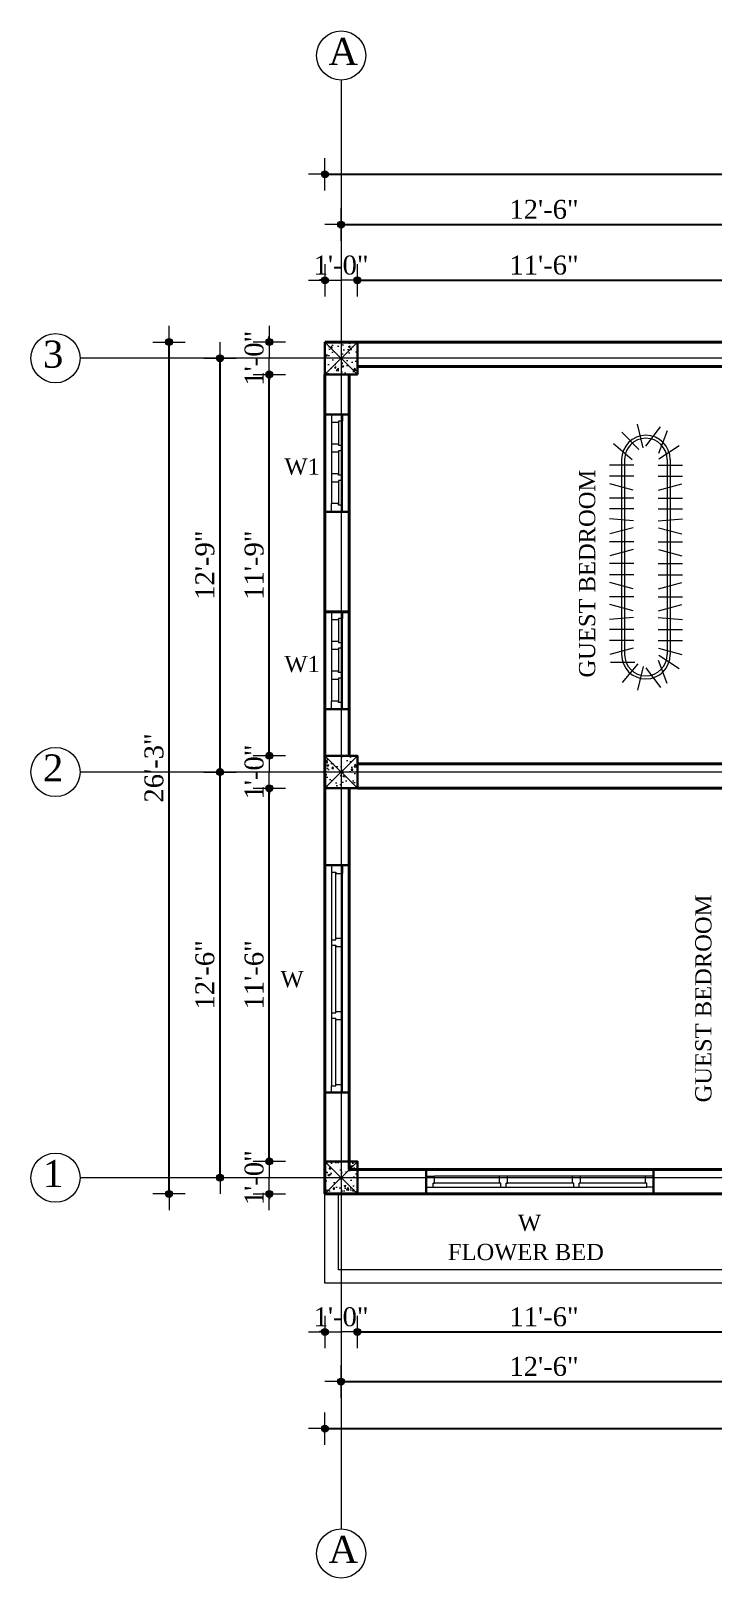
# Model space of a CAD drawing. Header units: inches. Extents: x 897 to 49934, y -34925 to -18564.
# Drawn here: x 2497 to 2749, y -23255 to -22683 of the extents above; entities that cross this region are included whole.
import ezdxf

# ---------------------------------------------------------------- set-up
doc = ezdxf.new("R2010")
doc.units = ezdxf.units.IN
doc.header["$LTSCALE"] = 35
doc.header["$MEASUREMENT"] = 0
doc.header["$PDMODE"] = 34
for name, color, linetype, lineweight in [('SES- Door&Window', 21, 'Continuous', 15), ('SES-DIMENSION', 142, 'Continuous', 13), ('SES-Furniture', 45, 'Continuous', 5), ('SES-HACTH', 8, 'Continuous', 13), ('SES-REBARS', 1, 'Continuous', 40), ('SES-Set Back Line', 2, 'Continuous', 15), ('SES-Staircase', 134, 'Continuous', 13), ('SES-TEXT', 3, 'Continuous', 20), ('SES-Wall Plan', 6, 'Continuous', 30)]:
    doc.layers.add(name, color=color, linetype=linetype, lineweight=lineweight)
doc.styles.add('7 INCH', font='times.ttf', dxfattribs={"height": 7})
doc.styles.add('SES-ARAIL', font='times.ttf', dxfattribs={"height": 6})
doc.dimstyles.new('7 INCH', dxfattribs={"dimscale": 0, "dimtxt": 7, "dimasz": 1, "dimexe": 2, "dimexo": 9, "dimgap": 2, "dimtad": 1, "dimdec": 0, "dimzin": 3, "dimdsep": 46, "dimlunit": 4, "dimtxsty": '7 INCH', "dimblk": 'DIM', "dimcen": 3, "dimdle": 3, "dimse1": 1, "dimse2": 1, "dimclrd": 256, "dimclre": 256, "dimclrt": 7, "dimadec": 1, "dimazin": 2, "dimtfac": 1, "dimtdec": 0, "dimtix": 1, "dimtofl": 0, "dimtmove": 2, "dimatfit": 3, "dimldrblk": 'ARW', "dimfxl": 2, "dimfrac": 2, "dimtolj": 2, "dimtzin": 0, "dimarcsym": 0})

# ---------------------------------------------------------------- blocks, each defined once
blk = doc.blocks.new('c11')
at = {"layer": 'SES-HACTH', "linetype": 'ByBlock'}
h = blk.add_hatch(dxfattribs=at)
h.set_pattern_fill('AR-CONC', color=256)
h.set_pattern_definition([(50, (-20422.33, 19414.4167), (7.1726018, -0.6275213), [0.75, -8.25]), (355, (-20422.33, 19414.417), (-1.3875133, 7.5219213), [0.6, -6.6]), (100.451444, (-20421.732, 19414.3644), (5.7850885, 6.8943999), [0.637402, -7.0114211]), (46.1842, (-20422.33, 19416.417), (10.6724133, -1.6551928), [1.125, -12.375]), (96.635635, (-20421.441, 19416.279), (9.3466195, 9.741186), [0.9561034, -10.5171376]), (351.184164, (-20422.33, 19416.417), (9.3466195, 9.741186), [0.9, -9.9]), (21, (-20421.33, 19415.9167), (5.9690705, -4.0261889), [0.75, -8.25]), (326, (-20421.33, 19415.917), (2.4331533, 7.2515005), [0.6, -6.6]), (71.451445, (-20420.8325, 19415.581), (8.4022238, 3.2253115), [0.6374019, -7.0114211]), (37.5, (-20422.33, 19414.4167), (0.12159855, 3.32893854), [0, -6.52, 0, -6.7, 0, -6.625]), (7.5, (-20422.33, 19414.4167), (2.63069537, 3.9441171), [0, -3.82, 0, -6.37, 0, -2.525]), (327.5, (-20424.56, 19414.4167), (5.33822436, -0.22554872), [0, -2.5, 0, -7.8, 0, -10.35]), (317.5, (-20425.56, 19414.4167), (5.8318617, 1.0010498), [0, -3.25, 0, -5.18, 0, -7.35])])
h.paths.add_polyline_path([(-6, 6), (-6, -6), (6, -6), (6, 6)])
for p, q in [((-6, 6), (6, -6)), ((6, 6), (-6, -6))]:
    blk.add_line(p, q, dxfattribs=at)
at = {"layer": 'SES-Wall Plan', "linetype": 'ByBlock'}
blk.add_lwpolyline([(-6, 6), (6, 6), (6, -6), (-6, -6)], close=True, dxfattribs=at)
blk = doc.blocks.new('6H')
at = {"layer": 'SES- Door&Window'}
for p, q in [((-78, -2.5), (-75.5, -2.5)), ((-75.5, -2.5), (3.5, -2.5)), ((-75.5, -2.5), (-75.5, -4)), ((-75.5, -4), (-75, -4)), ((-50.5, -4), (-75.5, -4)), ((-75, -4), (-75, -6.5)), ((-51, -4), (-51, -6.5)), ((-50.5, -2.5), (-50.5, -4)), ((-48.5, -2.5), (-48.5, -4)), ((-48.5, -4), (-48, -4)), ((-23.5, -4), (-48.5, -4)), ((-48, -4), (-48, -6.5)), ((-24, -4), (-24, -6.5)), ((-23.5, -4), (-24, -4)), ((-23.5, -2.5), (-23.5, -4)), ((-21.5, -2.5), (-21.5, -4)), ((3, -4), (-21.5, -4)), ((-21, -4), (-21, -6.5)), ((3, -4), (3, -6.5)), ((3.5, -4), (3, -4)), ((6, -2.5), (3.5, -2.5)), ((3.5, -2.5), (3.5, -4)), ((-78, -6.5), (-75, -6.5)), ((3, -6.5), (-75, -6.5)), ((6, -6.5), (3, -6.5))]:
    blk.add_line(p, q, dxfattribs=at)
at = {"layer": 'SES-Wall Plan'}
for p, q in [((-78, -9), (-78, 0)), ((-78, -9), (-78, 0)), ((6, -9), (6, 0))]:
    blk.add_line(p, q, dxfattribs=at)
blk.add_lwpolyline([(6, 0), (-78, 0), (-78, -9), (6, -9)], close=True, dxfattribs=at)
blk = doc.blocks.new('DIM')
at = {"layer": 'SES-DIMENSION'}
h = blk.add_hatch(color=256, dxfattribs=at)
h.paths.add_polyline_path([(0, 1.28), (0, 0), (1.28, 0, 0.414214)])
h.paths.add_polyline_path([(1.28, 0), (0, 0), (0, -1.28, 0.414214)])
h.paths.add_polyline_path([(0, 0), (-1.28, 0, 0.414214), (0, -1.28)])
h.paths.add_polyline_path([(0, 1.28, 0.414214), (-1.28, 0), (0, 0)])
for p, q in [((0, 6), (0, -6)), ((-6, 0), (6, 0))]:
    blk.add_line(p, q, dxfattribs=at)
blk.add_circle((0, 0), 1.28, dxfattribs=at)
blk = doc.blocks.new('*D1365')
at = {"layer": 'Defpoints', "color": 0, "linetype": 'ByBlock', "transparency": 16777216}
for p in [(2605.34, -23112.8), (2617.34, -23112.8), (2617.34, -23163.8)]:
    blk.add_point(p, dxfattribs=at)
at = {"layer": 'SES-DIMENSION', "linetype": 'ByBlock', "lineweight": -2, "transparency": 16777216}
for p, q in [((2604.34, -23163.8), (2603.34, -23163.8)), ((2618.34, -23163.8), (2619.34, -23163.8))]:
    blk.add_line(p, q, dxfattribs=at)
blk.add_blockref('DIM', (2605.34, -23163.8), dxfattribs=at)
at = {"layer": 'SES-DIMENSION', "linetype": 'ByBlock', "lineweight": -2, "transparency": 16777216, "rotation": 180}
blk.add_blockref('DIM', (2617.34, -23163.8), dxfattribs=at)
at = {"layer": 'SES-DIMENSION', "color": 7, "linetype": 'ByBlock', "transparency": 16777216, "insert": (2611.34, -23158.24), "char_height": 7, "attachment_point": 5, "style": '7 INCH'}
blk.add_mtext('\\A2;1\'-0"', dxfattribs=at)
blk = doc.blocks.new('ARW')
at = {"layer": 'SES-DIMENSION'}
blk.add_lwpolyline([(10, 0, 0, 6, 0), (0, 0, 0, 0, 0), (10, 0, 0, 0, 0)], format="xyseb", dxfattribs=at)
blk = doc.blocks.new('*D1366')
at = {"layer": 'Defpoints', "color": 0, "linetype": 'ByBlock', "transparency": 16777216}
for p in [(2617.34, -23112.8), (2755.34, -23112.8), (2755.34, -23163.8)]:
    blk.add_point(p, dxfattribs=at)
at = {"layer": 'SES-DIMENSION', "linetype": 'ByBlock', "lineweight": -2, "transparency": 16777216}
blk.add_line((2618.34, -23163.8), (2754.34, -23163.8), dxfattribs=at)
at = {"layer": 'SES-DIMENSION', "linetype": 'ByBlock', "lineweight": -2, "transparency": 16777216, "rotation": 180}
blk.add_blockref('DIM', (2617.34, -23163.8), dxfattribs=at)
at = {"layer": 'SES-DIMENSION', "linetype": 'ByBlock', "lineweight": -2, "transparency": 16777216}
blk.add_blockref('DIM', (2755.34, -23163.8), dxfattribs=at)
at = {"layer": 'SES-DIMENSION', "color": 7, "linetype": 'ByBlock', "transparency": 16777216, "insert": (2686.34, -23158.24), "char_height": 7, "attachment_point": 5, "style": '7 INCH'}
blk.add_mtext('\\A2;11\'-6"', dxfattribs=at)
blk = doc.blocks.new('*D1332')
at = {"layer": 'Defpoints', "color": 0, "linetype": 'ByBlock', "transparency": 16777216}
for p in [(2611.34, -23112.8), (2761.34, -23112.8), (2761.34, -23182.14)]:
    blk.add_point(p, dxfattribs=at)
at = {"layer": 'SES-DIMENSION', "linetype": 'ByBlock', "lineweight": -2, "transparency": 16777216}
blk.add_line((2612.34, -23182.14), (2760.34, -23182.14), dxfattribs=at)
at = {"layer": 'SES-DIMENSION', "linetype": 'ByBlock', "lineweight": -2, "transparency": 16777216, "rotation": 180}
blk.add_blockref('DIM', (2611.34, -23182.14), dxfattribs=at)
at = {"layer": 'SES-DIMENSION', "linetype": 'ByBlock', "lineweight": -2, "transparency": 16777216}
blk.add_blockref('DIM', (2761.34, -23182.14), dxfattribs=at)
at = {"layer": 'SES-DIMENSION', "color": 7, "linetype": 'ByBlock', "transparency": 16777216, "insert": (2686.34, -23176.58), "char_height": 7, "attachment_point": 5, "style": '7 INCH'}
blk.add_mtext('\\A2;12\'-6"', dxfattribs=at)
blk = doc.blocks.new('*D1335')
at = {"layer": 'Defpoints', "color": 0, "linetype": 'ByBlock', "transparency": 16777216}
for p in [(2605.34, -23112.8), (3055.34, -23112.8), (3055.34, -23199.51)]:
    blk.add_point(p, dxfattribs=at)
at = {"layer": 'SES-DIMENSION', "linetype": 'ByBlock', "lineweight": -2, "transparency": 16777216}
blk.add_line((2606.34, -23199.51), (3054.34, -23199.51), dxfattribs=at)
at = {"layer": 'SES-DIMENSION', "linetype": 'ByBlock', "lineweight": -2, "transparency": 16777216, "rotation": 180}
blk.add_blockref('DIM', (2605.34, -23199.51), dxfattribs=at)
at = {"layer": 'SES-DIMENSION', "linetype": 'ByBlock', "lineweight": -2, "transparency": 16777216}
blk.add_blockref('DIM', (3055.34, -23199.51), dxfattribs=at)
at = {"layer": 'SES-DIMENSION', "color": 7, "linetype": 'ByBlock', "transparency": 16777216, "insert": (2830.34, -23193.94), "char_height": 7, "attachment_point": 5, "style": '7 INCH'}
blk.add_mtext('\\A2;37\'-6"', dxfattribs=at)
blk = doc.blocks.new('*D1336')
at = {"layer": 'Defpoints', "color": 0, "linetype": 'ByBlock', "transparency": 16777216}
for p in [(2584.78, -23100.8), (2605.34, -23100.8), (2605.34, -23112.8)]:
    blk.add_point(p, dxfattribs=at)
at = {"layer": 'SES-DIMENSION', "linetype": 'ByBlock', "lineweight": -2, "transparency": 16777216}
for p, q in [((2584.78, -23099.8), (2584.78, -23098.8)), ((2584.78, -23113.8), (2584.78, -23114.8))]:
    blk.add_line(p, q, dxfattribs=at)
for p, rotation in [((2584.78, -23100.8), 270), ((2584.78, -23112.8), 90)]:
    blk.add_blockref('DIM', p, dxfattribs=dict(at, rotation=rotation))
at = {"layer": 'SES-DIMENSION', "color": 7, "linetype": 'ByBlock', "transparency": 16777216, "insert": (2579.22, -23106.8), "char_height": 7, "attachment_point": 5, "rotation": 90, "style": '7 INCH'}
blk.add_mtext('\\A2;1\'-0"', dxfattribs=at)
blk = doc.blocks.new('*D1337')
at = {"layer": 'Defpoints', "color": 0, "linetype": 'ByBlock', "transparency": 16777216}
for p in [(2584.78, -22962.91), (2605.34, -22962.91), (2605.34, -23100.8)]:
    blk.add_point(p, dxfattribs=at)
at = {"layer": 'SES-DIMENSION', "linetype": 'ByBlock', "lineweight": -2, "transparency": 16777216}
blk.add_line((2584.78, -23099.8), (2584.78, -22963.91), dxfattribs=at)
for p, rotation in [((2584.78, -22962.91), 90), ((2584.78, -23100.8), 270)]:
    blk.add_blockref('DIM', p, dxfattribs=dict(at, rotation=rotation))
at = {"layer": 'SES-DIMENSION', "color": 7, "linetype": 'ByBlock', "transparency": 16777216, "insert": (2579.22, -23031.86), "char_height": 7, "attachment_point": 5, "rotation": 90, "style": '7 INCH'}
blk.add_mtext('\\A2;11\'-6"', dxfattribs=at)
blk = doc.blocks.new('*D1338')
at = {"layer": 'Defpoints', "color": 0, "linetype": 'ByBlock', "transparency": 16777216}
for p in [(2584.78, -22950.91), (2605.34, -22950.91), (2605.34, -22962.91)]:
    blk.add_point(p, dxfattribs=at)
at = {"layer": 'SES-DIMENSION', "linetype": 'ByBlock', "lineweight": -2, "transparency": 16777216}
for p, q in [((2584.78, -22949.91), (2584.78, -22948.91)), ((2584.78, -22963.91), (2584.78, -22964.91))]:
    blk.add_line(p, q, dxfattribs=at)
for p, rotation in [((2584.78, -22950.91), 270), ((2584.78, -22962.91), 90)]:
    blk.add_blockref('DIM', p, dxfattribs=dict(at, rotation=rotation))
at = {"layer": 'SES-DIMENSION', "color": 7, "linetype": 'ByBlock', "transparency": 16777216, "insert": (2579.22, -22956.91), "char_height": 7, "attachment_point": 5, "rotation": 90, "style": '7 INCH'}
blk.add_mtext('\\A2;1\'-0"', dxfattribs=at)
blk = doc.blocks.new('*D1339')
at = {"layer": 'Defpoints', "color": 0, "linetype": 'ByBlock', "transparency": 16777216}
for p in [(2584.78, -22810.02), (2605.34, -22810.02), (2605.34, -22950.91)]:
    blk.add_point(p, dxfattribs=at)
at = {"layer": 'SES-DIMENSION', "linetype": 'ByBlock', "lineweight": -2, "transparency": 16777216}
blk.add_line((2584.78, -22949.91), (2584.78, -22811.02), dxfattribs=at)
for p, rotation in [((2584.78, -22810.02), 90), ((2584.78, -22950.91), 270)]:
    blk.add_blockref('DIM', p, dxfattribs=dict(at, rotation=rotation))
at = {"layer": 'SES-DIMENSION', "color": 7, "linetype": 'ByBlock', "transparency": 16777216, "insert": (2579.21, -22880.47), "char_height": 7, "attachment_point": 5, "rotation": 90, "style": '7 INCH'}
blk.add_mtext('\\A2;11\'-9"', dxfattribs=at)
blk = doc.blocks.new('*D1340')
at = {"layer": 'Defpoints', "color": 0, "linetype": 'ByBlock', "transparency": 16777216}
for p in [(2584.78, -22798.02), (2605.34, -22798.02), (2605.34, -22810.02)]:
    blk.add_point(p, dxfattribs=at)
at = {"layer": 'SES-DIMENSION', "linetype": 'ByBlock', "lineweight": -2, "transparency": 16777216}
for p, q in [((2584.78, -22797.02), (2584.78, -22796.02)), ((2584.78, -22811.02), (2584.78, -22812.02))]:
    blk.add_line(p, q, dxfattribs=at)
for p, rotation in [((2584.78, -22798.02), 270), ((2584.78, -22810.02), 90)]:
    blk.add_blockref('DIM', p, dxfattribs=dict(at, rotation=rotation))
at = {"layer": 'SES-DIMENSION', "color": 7, "linetype": 'ByBlock', "transparency": 16777216, "insert": (2579.22, -22804.02), "char_height": 7, "attachment_point": 5, "rotation": 90, "style": '7 INCH'}
blk.add_mtext('\\A2;1\'-0"', dxfattribs=at)
blk = doc.blocks.new('*D1341')
at = {"layer": 'Defpoints', "color": 0, "linetype": 'ByBlock', "transparency": 16777216}
for p in [(2566.58, -22956.91), (2605.34, -22956.91), (2605.34, -23106.8)]:
    blk.add_point(p, dxfattribs=at)
at = {"layer": 'SES-DIMENSION', "linetype": 'ByBlock', "lineweight": -2, "transparency": 16777216}
blk.add_line((2566.58, -23105.8), (2566.58, -22957.91), dxfattribs=at)
for p, rotation in [((2566.58, -22956.91), 90), ((2566.58, -23106.8), 270)]:
    blk.add_blockref('DIM', p, dxfattribs=dict(at, rotation=rotation))
at = {"layer": 'SES-DIMENSION', "color": 7, "linetype": 'ByBlock', "transparency": 16777216, "insert": (2561.02, -23031.86), "char_height": 7, "attachment_point": 5, "rotation": 90, "style": '7 INCH'}
blk.add_mtext('\\A2;12\'-6"', dxfattribs=at)
blk = doc.blocks.new('*D1342')
at = {"layer": 'Defpoints', "color": 0, "linetype": 'ByBlock', "transparency": 16777216}
for p in [(2566.58, -22804.02), (2605.34, -22804.02), (2605.34, -22956.91)]:
    blk.add_point(p, dxfattribs=at)
at = {"layer": 'SES-DIMENSION', "linetype": 'ByBlock', "lineweight": -2, "transparency": 16777216}
blk.add_line((2566.58, -22955.91), (2566.58, -22805.02), dxfattribs=at)
for p, rotation in [((2566.58, -22804.02), 90), ((2566.58, -22956.91), 270)]:
    blk.add_blockref('DIM', p, dxfattribs=dict(at, rotation=rotation))
at = {"layer": 'SES-DIMENSION', "color": 7, "linetype": 'ByBlock', "transparency": 16777216, "insert": (2561.01, -22880.47), "char_height": 7, "attachment_point": 5, "rotation": 90, "style": '7 INCH'}
blk.add_mtext('\\A2;12\'-9"', dxfattribs=at)
blk = doc.blocks.new('*D1343')
at = {"layer": 'Defpoints', "color": 0, "linetype": 'ByBlock', "transparency": 16777216}
for p in [(2547.75, -22798.02), (2605.34, -22798.02), (2605.34, -23112.8)]:
    blk.add_point(p, dxfattribs=at)
at = {"layer": 'SES-DIMENSION', "linetype": 'ByBlock', "lineweight": -2, "transparency": 16777216}
blk.add_line((2547.75, -23111.8), (2547.75, -22799.02), dxfattribs=at)
for p, rotation in [((2547.75, -22798.02), 90), ((2547.75, -23112.8), 270)]:
    blk.add_blockref('DIM', p, dxfattribs=dict(at, rotation=rotation))
at = {"layer": 'SES-DIMENSION', "color": 7, "linetype": 'ByBlock', "transparency": 16777216, "insert": (2542.19, -22955.41), "char_height": 7, "attachment_point": 5, "rotation": 90, "style": '7 INCH'}
blk.add_mtext('\\A2;26\'-3"', dxfattribs=at)
blk = doc.blocks.new('*D1344')
at = {"layer": 'Defpoints', "color": 0, "linetype": 'ByBlock', "transparency": 16777216}
for p in [(2617.34, -22775.2), (2605.34, -22798.02), (2617.34, -22798.02)]:
    blk.add_point(p, dxfattribs=at)
at = {"layer": 'SES-DIMENSION', "linetype": 'ByBlock', "lineweight": -2, "transparency": 16777216}
for p, q in [((2604.34, -22775.2), (2603.34, -22775.2)), ((2618.34, -22775.2), (2619.34, -22775.2))]:
    blk.add_line(p, q, dxfattribs=at)
blk.add_blockref('DIM', (2605.34, -22775.2), dxfattribs=at)
at = {"layer": 'SES-DIMENSION', "linetype": 'ByBlock', "lineweight": -2, "transparency": 16777216, "rotation": 180}
blk.add_blockref('DIM', (2617.34, -22775.2), dxfattribs=at)
at = {"layer": 'SES-DIMENSION', "color": 7, "linetype": 'ByBlock', "transparency": 16777216, "insert": (2611.34, -22769.64), "char_height": 7, "attachment_point": 5, "style": '7 INCH'}
blk.add_mtext('\\A2;1\'-0"', dxfattribs=at)
blk = doc.blocks.new('*D1345')
at = {"layer": 'Defpoints', "color": 0, "linetype": 'ByBlock', "transparency": 16777216}
for p in [(2755.34, -22775.2), (2617.34, -22798.02), (2755.34, -22798.02)]:
    blk.add_point(p, dxfattribs=at)
at = {"layer": 'SES-DIMENSION', "linetype": 'ByBlock', "lineweight": -2, "transparency": 16777216}
blk.add_line((2618.34, -22775.2), (2754.34, -22775.2), dxfattribs=at)
at = {"layer": 'SES-DIMENSION', "linetype": 'ByBlock', "lineweight": -2, "transparency": 16777216, "rotation": 180}
blk.add_blockref('DIM', (2617.34, -22775.2), dxfattribs=at)
at = {"layer": 'SES-DIMENSION', "linetype": 'ByBlock', "lineweight": -2, "transparency": 16777216}
blk.add_blockref('DIM', (2755.34, -22775.2), dxfattribs=at)
at = {"layer": 'SES-DIMENSION', "color": 7, "linetype": 'ByBlock', "transparency": 16777216, "insert": (2686.34, -22769.64), "char_height": 7, "attachment_point": 5, "style": '7 INCH'}
blk.add_mtext('\\A2;11\'-6"', dxfattribs=at)
blk = doc.blocks.new('*D1351')
at = {"layer": 'Defpoints', "color": 0, "linetype": 'ByBlock', "transparency": 16777216}
for p in [(2761.34, -22754.62), (2611.34, -22798.02), (2761.34, -22798.02)]:
    blk.add_point(p, dxfattribs=at)
at = {"layer": 'SES-DIMENSION', "linetype": 'ByBlock', "lineweight": -2, "transparency": 16777216}
blk.add_line((2612.34, -22754.62), (2760.34, -22754.62), dxfattribs=at)
at = {"layer": 'SES-DIMENSION', "linetype": 'ByBlock', "lineweight": -2, "transparency": 16777216, "rotation": 180}
blk.add_blockref('DIM', (2611.34, -22754.62), dxfattribs=at)
at = {"layer": 'SES-DIMENSION', "linetype": 'ByBlock', "lineweight": -2, "transparency": 16777216}
blk.add_blockref('DIM', (2761.34, -22754.62), dxfattribs=at)
at = {"layer": 'SES-DIMENSION', "color": 7, "linetype": 'ByBlock', "transparency": 16777216, "insert": (2686.34, -22749.05), "char_height": 7, "attachment_point": 5, "style": '7 INCH'}
blk.add_mtext('\\A2;12\'-6"', dxfattribs=at)
blk = doc.blocks.new('*D1354')
at = {"layer": 'Defpoints', "color": 0, "linetype": 'ByBlock', "transparency": 16777216}
for p in [(3055.34, -22736.05), (2605.34, -22798.02), (3055.34, -22798.02)]:
    blk.add_point(p, dxfattribs=at)
at = {"layer": 'SES-DIMENSION', "linetype": 'ByBlock', "lineweight": -2, "transparency": 16777216}
blk.add_line((2606.34, -22736.05), (3054.34, -22736.05), dxfattribs=at)
at = {"layer": 'SES-DIMENSION', "linetype": 'ByBlock', "lineweight": -2, "transparency": 16777216, "rotation": 180}
blk.add_blockref('DIM', (2605.34, -22736.05), dxfattribs=at)
at = {"layer": 'SES-DIMENSION', "linetype": 'ByBlock', "lineweight": -2, "transparency": 16777216}
blk.add_blockref('DIM', (3055.34, -22736.05), dxfattribs=at)
at = {"layer": 'SES-DIMENSION', "color": 7, "linetype": 'ByBlock', "transparency": 16777216, "insert": (2830.34, -22730.48), "char_height": 7, "attachment_point": 5, "style": '7 INCH'}
blk.add_mtext('\\A2;37\'-6"', dxfattribs=at)
blk = doc.blocks.new('w11')
at = {"layer": 'SES- Door&Window'}
for p, q in [((20350.03, -19817.65), (20353.03, -19817.65)), ((20383.03, -19817.65), (20353.03, -19817.65)), ((20353.03, -19820.15), (20353.03, -19817.65)), ((20361.03, -19820.15), (20361.03, -19817.65)), ((20364.03, -19820.15), (20364.03, -19817.65)), ((20372.03, -19820.15), (20372.03, -19817.65)), ((20375.03, -19820.15), (20375.03, -19817.65)), ((20386.03, -19817.65), (20383.03, -19817.65)), ((20383.03, -19820.15), (20383.03, -19817.65)), ((20350.03, -19821.65), (20352.53, -19821.65)), ((20352.53, -19821.65), (20352.53, -19820.15)), ((20352.53, -19820.15), (20353.03, -19820.15)), ((20361.53, -19820.15), (20352.53, -19820.15)), ((20352.53, -19821.65), (20383.53, -19821.65)), ((20361.53, -19821.65), (20361.53, -19820.15)), ((20363.53, -19821.65), (20363.53, -19820.15)), ((20363.53, -19820.15), (20364.03, -19820.15)), ((20372.53, -19820.15), (20363.53, -19820.15)), ((20372.53, -19820.15), (20372.03, -19820.15)), ((20372.53, -19821.65), (20372.53, -19820.15)), ((20383.03, -19820.15), (20374.53, -19820.15)), ((20374.53, -19821.65), (20374.53, -19820.15)), ((20383.53, -19820.15), (20383.03, -19820.15)), ((20383.53, -19821.65), (20383.53, -19820.15)), ((20386.03, -19821.65), (20383.53, -19821.65))]:
    blk.add_line(p, q, dxfattribs=at)
at = {"layer": 'SES-Wall Plan'}
for p, q in [((20386.03, -19815.15), (20350.03, -19815.15)), ((20350.03, -19815.15), (20350.03, -19824.15)), ((20350.03, -19815.15), (20350.03, -19824.15)), ((20386.03, -19815.15), (20386.03, -19824.15)), ((20386.03, -19824.15), (20350.03, -19824.15))]:
    blk.add_line(p, q, dxfattribs=at)
blk = doc.blocks.new('RACK-LARGA-01')
at = {"layer": 'SES-Furniture'}
for p, q in [((-0.35, 4.074), (-0.207, 3.7)), ((-0.001, 3.821), (-0.241, 4.141)), ((0.046, 3.795), (0.139, 4.184)), ((-0.213, 3.614), (-0.549, 3.831)), ((0.382, 4.062), (0.128, 3.754)), ((-0.207, 3.497), (-0.593, 3.601)), ((-0.4, 0.4), (-0.4, 3.6)), ((-0.35, 0.4), (-0.35, 3.6)), ((0.179, 3.729), (0.579, 3.729)), ((0.207, 3.497), (0.593, 3.601)), ((0.35, 0.4), (0.35, 3.6)), ((0.4, 0.4), (0.4, 3.6)), ((-0.2, 3.369), (-0.6, 3.369)), ((0.2, 3.369), (0.6, 3.369)), ((-0.2, 3.19), (-0.6, 3.19)), ((0.2, 3.19), (0.6, 3.19)), ((-0.201, 2.993), (-0.599, 3.028)), ((-0.207, 2.882), (-0.593, 2.779)), ((0.201, 2.993), (0.599, 3.028)), ((0.207, 2.882), (0.593, 2.779)), ((-0.2, 2.651), (-0.6, 2.651)), ((0.2, 2.651), (0.6, 2.651)), ((-0.2, 2.292), (-0.6, 2.292)), ((-0.207, 2.523), (-0.593, 2.42)), ((0.2, 2.292), (0.6, 2.292)), ((0.207, 2.523), (0.593, 2.42)), ((-0.2, 2.108), (-0.6, 2.108)), ((0.2, 2.108), (0.6, 2.108)), ((-0.207, 1.877), (-0.593, 1.98)), ((0.207, 1.877), (0.593, 1.98)), ((-0.2, 1.749), (-0.6, 1.749)), ((-0.207, 1.518), (-0.593, 1.621)), ((0.2, 1.749), (0.6, 1.749)), ((0.207, 1.518), (0.593, 1.621)), ((-0.201, 1.407), (-0.599, 1.372)), ((0.201, 1.407), (0.599, 1.372)), ((-0.2, 1.21), (-0.6, 1.21)), ((-0.2, 1.031), (-0.6, 1.031)), ((0.2, 1.21), (0.6, 1.21)), ((0.2, 1.031), (0.6, 1.031)), ((-0.207, 0.903), (-0.593, 0.799)), ((0.207, 0.903), (0.593, 0.799)), ((-0.2, 0.671), (-0.6, 0.671)), ((0.2, 0.671), (0.6, 0.671)), ((-0.2, 0.492), (-0.6, 0.492)), ((-0.213, 0.386), (-0.549, 0.169)), ((-0.35, -0.074), (-0.207, 0.3)), ((0.2, 0.492), (0.6, 0.492)), ((0.226, 0.401), (0.531, 0.142)), ((-0.001, 0.179), (-0.241, -0.141)), ((0.046, 0.205), (0.139, -0.184)), ((0.394, -0.052), (0.116, 0.235))]:
    blk.add_line(p, q, dxfattribs=at)
for centre, radius, start, end in [((0, 3.6), 0.4, 0, 180), ((0, 3.6), 0.35, 0, 180), ((0, 0.4), 0.4, 180, 0), ((0, 0.4), 0.35, 180, 0)]:
    blk.add_arc(centre, radius, start, end, dxfattribs=at)

msp = doc.modelspace()

# ---------------------------------------------------------------- linework, layer by layer
at = {"layer": 'SES-DIMENSION'}
for centre in [(2611.34, -22692.18), (2505.79, -22804.02), (2505.79, -22956.91), (2505.79, -23106.8), (2611.34, -23245.65)]:
    msp.add_circle(centre, 9.09, dxfattribs=at)
at = {"layer": 'SES-REBARS', "color": 6, "linetype": 'ByBlock'}
for p, q in [((2605.34, -23112.8), (2605.34, -22810.02)), ((2605.34, -22897.69), (2614.34, -22897.69)), ((2755.34, -22953.91), (2617.34, -22953.91)), ((2755.34, -22962.91), (2617.34, -22962.91)), ((2755.34, -23103.8), (2614.34, -23103.8)), ((2755.34, -23112.8), (2605.34, -23112.8))]:
    msp.add_line(p, q, dxfattribs=at)
for points in [[(3055.34, -22798.02), (2605.34, -22798.02)], [(2617.34, -22807.02), (2755.34, -22807.02)], [(2614.34, -22875.47), (2614.34, -22810.02)], [(2614.34, -22950.91), (2614.34, -22875.47)], [(2614.34, -23103.8), (2614.34, -22962.91)]]:
    msp.add_lwpolyline(points, dxfattribs=at)
at = {"layer": 'SES-Set Back Line'}
for p, q in [((2611.34, -22701.27), (2611.34, -23236.56)), ((3186.02, -22804.02), (2514.88, -22804.02)), ((3186.02, -22956.91), (2514.88, -22956.91)), ((3186.02, -23106.8), (2514.88, -23106.8))]:
    msp.add_line(p, q, dxfattribs=at)
at = {"layer": 'SES-Staircase', "linetype": 'ByBlock'}
for points in [[(2755.34, -23145.8), (2605.34, -23145.8), (2605.34, -23112.8)], [(2755.34, -23140.8), (2610.34, -23140.8), (2610.34, -23112.8)]]:
    msp.add_lwpolyline(points, dxfattribs=at)
at = {"layer": 'SES-Wall Plan', "linetype": 'ByBlock'}
msp.add_line((2617.34, -22962.91), (2617.34, -22953.91), dxfattribs=at)

# ---------------------------------------------------------------- block references
at = {"layer": 'SES-DIMENSION', "linetype": 'ByBlock', "rotation": 90}
for p in [(-17209.81, -43210.78), (-17209.81, -43283.72)]:
    msp.add_blockref('w11', p, dxfattribs=at)
at = {"layer": 'SES-Furniture', "xscale": 22.5, "yscale": 22.5, "zscale": 22.5, "rotation": 180}
msp.add_blockref('RACK-LARGA-01', (2723.99, -22832.48), dxfattribs=at)
at = {"layer": 'SES-HACTH', "ltscale": 2, "xscale": -1}
for p, rotation in [((2605.34, -23069.36), 90), ((2720.84, -23112.8), 180)]:
    msp.add_blockref('6H', p, dxfattribs=dict(at, rotation=rotation))
at = {"layer": 'SES-REBARS', "linetype": 'ByBlock'}
for p in [(2611.34, -22804.02), (2611.34, -22956.91), (2611.34, -23106.8)]:
    msp.add_blockref('c11', p, dxfattribs=at)

# ---------------------------------------------------------------- texts
at = {"layer": 'SES-TEXT', "ltscale": 2, "style": 'SES-ARAIL'}
for s, height, p in [('A', 10, (2606.67, -22695.66)), ('3', 10, (2501.12, -22807.51)), ('W1', 6, (2590.41, -22847.05)), ('W1', 6, (2590.41, -22919.99)), ('2', 10, (2501.12, -22960.4)), ('W', 6, (2588.94, -23036.43)), ('1', 10, (2501.12, -23110.29)), ('W', 6, (2676.69, -23126.49)), ('FLOWER BED', 6, (2650.81, -23137.26)), ('A', 10, (2606.67, -23249.14))]:
    msp.add_text(s, height=height, dxfattribs=at).set_placement(p)
for p in [(2705.27, -22922), (2748.22, -23078.99)]:
    msp.add_text('GUEST BEDROOM', height=6, rotation=90, dxfattribs=at).set_placement(p)

# ---------------------------------------------------------------- dimensions: what is measured, and where the dimension line sits
at = {"layer": 'SES-DIMENSION', "linetype": 'ByBlock'}
for base, p1, p2, picture, middle in [((3055.34, -22736.05), (2605.34, -22798.02), (3055.34, -22798.02), '*D1354', (2830.34, -22730.48)), ((2761.34, -22754.62), (2611.34, -22798.02), (2761.34, -22798.02), '*D1351', (2686.34, -22749.05)), ((2617.34, -22775.2), (2605.34, -22798.02), (2617.34, -22798.02), '*D1344', (2611.34, -22769.64)), ((2755.34, -22775.2), (2617.34, -22798.02), (2755.34, -22798.02), '*D1345', (2686.34, -22769.64)), ((2617.34, -23163.8), (2605.34, -23112.8), (2617.34, -23112.8), '*D1365', (2611.34, -23158.24)), ((3055.34, -23199.51), (2605.34, -23112.8), (3055.34, -23112.8), '*D1335', (2830.34, -23193.94)), ((2761.34, -23182.14), (2611.34, -23112.8), (2761.34, -23112.8), '*D1332', (2686.34, -23176.58)), ((2755.34, -23163.8), (2617.34, -23112.8), (2755.34, -23112.8), '*D1366', (2686.34, -23158.24))]:
    dim = msp.add_linear_dim(base=base, p1=p1, p2=p2, dimstyle='7 INCH', override={"dimscale": 1}, dxfattribs=at)
    dim.commit()
    dim.dimension.update_dxf_attribs({"geometry": picture, "text_midpoint": middle})
for base, p1, p2, picture, middle in [((2547.75, -22798.02), (2605.34, -23112.8), (2605.34, -22798.02), '*D1343', (2542.19, -22955.41)), ((2584.78, -22798.02), (2605.34, -22810.02), (2605.34, -22798.02), '*D1340', (2579.22, -22804.02)), ((2566.58, -22804.02), (2605.34, -22956.91), (2605.34, -22804.02), '*D1342', (2561.01, -22880.47)), ((2584.78, -22810.02), (2605.34, -22950.91), (2605.34, -22810.02), '*D1339', (2579.21, -22880.47)), ((2584.78, -22950.91), (2605.34, -22962.91), (2605.34, -22950.91), '*D1338', (2579.22, -22956.91)), ((2566.58, -22956.91), (2605.34, -23106.8), (2605.34, -22956.91), '*D1341', (2561.02, -23031.86)), ((2584.78, -22962.91), (2605.34, -23100.8), (2605.34, -22962.91), '*D1337', (2579.22, -23031.86)), ((2584.78, -23100.8), (2605.34, -23112.8), (2605.34, -23100.8), '*D1336', (2579.22, -23106.8))]:
    dim = msp.add_linear_dim(base=base, p1=p1, p2=p2, angle=90, dimstyle='7 INCH', override={"dimscale": 1}, dxfattribs=at)
    dim.commit()
    dim.dimension.update_dxf_attribs({"geometry": picture, "text_midpoint": middle})

doc.saveas('drawing.dxf')
